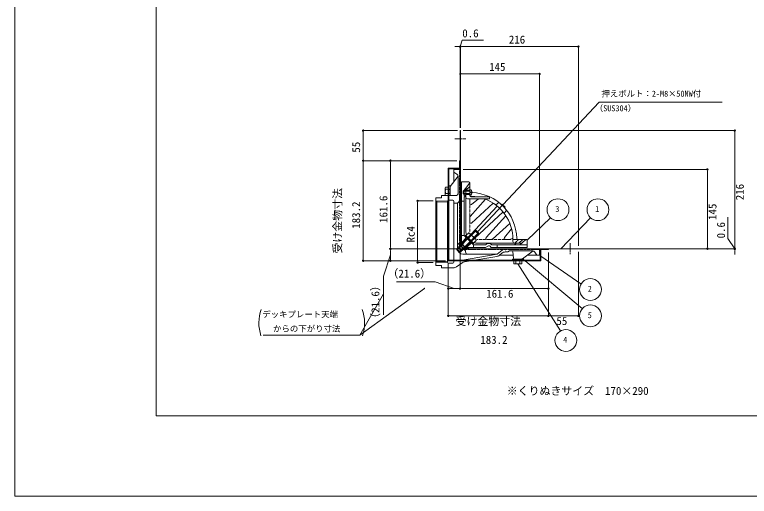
# Model space of a CAD drawing. Units: millimetres, scale not verified. Extents: x -1380 to 1380, y -955 to 955.
# Drawn here: x -1380 to -35, y -955 to -74 of the extents above; entities that cross this region are included whole.
import ezdxf
from ezdxf.enums import TextEntityAlignment as Align

# ---------------------------------------------------------------- set-up
doc = ezdxf.new("R2010")
doc.units = ezdxf.units.MM
doc.header["$LTSCALE"] = 3
for name, pattern in [('USER1', [2, 1.25, -0.25, 0.25, -0.25]), ('USER2', [0.375, 0.25, -0.125]), ('USER3', [0.1875, 0.125, -0.0625]), ('USER4', [0.75, 0.5, -0.25])]:
    doc.linetypes.add(name, pattern=pattern)
for name, color, linetype, lineweight in [('0-0_0', 7, 'Continuous', 15), ('0-2_L-2', 7, 'Continuous', 18), ('0-3_L-1', 7, 'Continuous', 18), ('0-4_L-5', 2, 'USER1', 18), ('0-5_L-3', 7, 'Continuous', 18), ('0-7_WAKU', 7, 'Continuous', 18), ('0-8_MOJI', 7, 'Continuous', 18), ('0-9_SUNPO', 7, 'Continuous', 18)]:
    doc.layers.add(name, color=color, linetype=linetype, lineweight=lineweight)
doc.styles.add('ＭＳ ゴシック', font='')
doc.styles.get('ＭＳ ゴシック').set_extended_font_data('MS Gothic')

msp = doc.modelspace()

# ---------------------------------------------------------------- linework, layer by layer
at = {"layer": '0-0_0'}
for p, q in [((-567.321, -131.928), (-569.821, -131.928)), ((-563.571, -131.928), (-566.071, -131.928)), ((-565.471, -131.928), (-562.971, -131.928)), ((-565.471, -131.928), (-562.971, -131.928)), ((-561.721, -131.928), (-559.221, -131.928)), ((-561.721, -131.928), (-559.221, -131.928)), ((-350.721, -131.928), (-353.221, -131.928)), ((-346.971, -131.928), (-349.471, -131.928)), ((-565.471, -181.928), (-562.971, -181.928)), ((-561.721, -181.928), (-559.221, -181.928)), ((-421.721, -181.928), (-424.221, -181.928)), ((-417.971, -181.928), (-420.471, -181.928)), ((-742.595, -284.521), (-742.595, -287.021)), ((-742.595, -288.271), (-742.595, -290.771)), ((-61.981, -284.521), (-61.981, -287.021)), ((-61.981, -288.271), (-61.981, -290.771)), ((-742.595, -338.271), (-742.595, -335.771)), ((-742.595, -339.521), (-742.595, -342.021)), ((-742.595, -342.021), (-742.595, -339.521)), ((-742.595, -343.271), (-742.595, -345.771)), ((-692.595, -339.521), (-692.595, -342.021)), ((-692.595, -343.271), (-692.595, -345.771)), ((-111.981, -355.521), (-111.981, -358.021)), ((-111.981, -359.271), (-111.981, -361.771)), ((-642.595, -413.006), (-642.595, -415.506)), ((-642.595, -416.756), (-642.595, -419.256)), ((-533.315, -470.874), (-533.058, -470.6)), ((-692.595, -499.871), (-692.595, -497.371)), ((-442.194, -486.401), (-441.923, -486.141)), ((-111.981, -499.271), (-111.981, -496.771)), ((-61.981, -499.271), (-61.981, -496.771)), ((-61.981, -499.271), (-61.981, -496.771)), ((-692.595, -503.621), (-692.595, -501.121)), ((-692.595, -501.121), (-692.595, -503.621)), ((-692.595, -504.871), (-692.595, -507.371)), ((-380.523, -501.907), (-380.263, -501.636)), ((-111.981, -503.021), (-111.981, -500.521)), ((-61.981, -503.021), (-61.981, -500.521)), ((-61.981, -503.021), (-61.981, -500.521)), ((-61.981, -501.121), (-61.981, -503.621)), ((-61.981, -504.871), (-61.981, -507.371)), ((-742.595, -521.471), (-742.595, -518.971)), ((-742.595, -525.221), (-742.595, -522.721)), ((-692.595, -521.471), (-692.595, -518.971)), ((-692.595, -525.221), (-692.595, -522.721)), ((-642.595, -524.786), (-642.595, -522.286)), ((-449.364, -520.651), (-449.077, -520.892)), ((-417.175, -515.686), (-416.866, -515.898)), ((-642.595, -528.536), (-642.595, -526.036)), ((-459.321, -529.313), (-459.12, -529.63)), ((-630.097, -574.342), (-630.401, -574.562)), ((-587.671, -574.859), (-585.171, -574.859)), ((-583.921, -574.859), (-581.421, -574.859)), ((-567.321, -574.859), (-569.821, -574.859)), ((-563.571, -574.859), (-566.071, -574.859)), ((-566.071, -574.859), (-563.571, -574.859)), ((-562.321, -574.859), (-559.821, -574.859)), ((-405.721, -574.859), (-408.221, -574.859)), ((-401.971, -574.859), (-404.471, -574.859)), ((-705.001, -584.304), (-705.189, -584.629)), ((-587.671, -624.859), (-585.171, -624.859)), ((-583.921, -624.859), (-581.421, -624.859)), ((-405.721, -624.859), (-408.221, -624.859)), ((-404.471, -624.859), (-401.971, -624.859)), ((-401.971, -624.859), (-404.471, -624.859)), ((-400.721, -624.859), (-398.221, -624.859)), ((-350.721, -624.859), (-353.221, -624.859)), ((-346.971, -624.859), (-349.471, -624.859))]:
    msp.add_line(p, q, dxfattribs=at)
at = {"layer": '0-0_0', "lineweight": 18}
msp.add_lwpolyline([(-1121.713, -807.371), (1120.787, -807.371), (1120.787, 687.629), (-1121.713, 687.629)], close=True, dxfattribs=at)
at = {"layer": '0-0_0'}
for centre, radius in [((-564.821, -131.928), 1.25), ((-564.221, -131.928), 1.25), ((-564.221, -131.928), 1.25), ((-348.221, -131.928), 1.25), ((-564.221, -181.928), 1.25), ((-419.221, -181.928), 1.25), ((-742.595, -285.771), 1.25), ((-61.981, -285.771), 1.25), ((-742.595, -340.771), 1.25), ((-742.595, -340.771), 1.25), ((-692.595, -340.771), 1.25), ((-111.981, -356.771), 1.25), ((-642.595, -414.256), 1.25), ((-533.186, -470.737), 0.188), ((-442.058, -486.271), 0.188), ((-692.595, -502.371), 1.25), ((-692.595, -502.371), 1.25), ((-380.393, -501.771), 0.188), ((-111.981, -501.771), 1.25), ((-61.981, -501.771), 1.25), ((-61.981, -501.771), 1.25), ((-61.981, -502.371), 1.25), ((-742.595, -523.971), 1.25), ((-692.595, -523.971), 1.25), ((-449.221, -520.771), 0.188), ((-417.021, -515.792), 0.188), ((-642.595, -527.286), 1.25), ((-459.221, -529.471), 0.188), ((-630.249, -574.452), 0.188), ((-586.421, -574.859), 1.25), ((-564.821, -574.859), 1.25), ((-564.821, -574.859), 1.25), ((-403.221, -574.859), 1.25), ((-705.095, -584.466), 0.188), ((-586.421, -624.859), 1.25), ((-403.221, -624.859), 1.25), ((-403.221, -624.859), 1.25), ((-348.221, -624.859), 1.25)]:
    msp.add_circle(centre, radius, dxfattribs=at)
at = {"layer": '0-2_L-2'}
for p, q in [((-586.421, -391.771), (-585.221, -391.771)), ((-586.421, -401.771), (-585.221, -401.771)), ((-586.421, -401.771), (-585.221, -401.771)), ((-580.221, -522.771), (-580.221, -523.971)), ((-464.221, -522.771), (-464.221, -523.971)), ((-454.221, -522.771), (-454.221, -523.971))]:
    msp.add_line(p, q, dxfattribs=at)
msp.add_lwpolyline([(-585.221, -522.771), (-585.221, -355.771), (-564.821, -355.771), (-564.821, -340.771), (-566.021, -340.771), (-566.021, -354.571), (-586.421, -354.571), (-586.421, -523.971), (-417.021, -523.971), (-417.021, -503.571), (-403.221, -503.571), (-403.221, -502.371), (-418.221, -502.371), (-418.221, -522.771)], close=True, dxfattribs=at)
at = {"layer": '0-2_L-2', "linetype": 'USER4'}
msp.add_lwpolyline([(-566.021, -354.571), (-566.021, -503.571), (-418.221, -503.571)], dxfattribs=at)
at = {"layer": '0-2_L-2'}
msp.add_lwpolyline([(-564.821, -354.571), (-564.821, -502.371), (-418.221, -502.371)], dxfattribs=at)
at = {"layer": '0-3_L-1'}
for p, q in [((-564.821, -355.771), (-564.821, -482.771)), ((-564.221, -355.771), (-564.221, -482.771)), ((-545.221, -501.771), (-418.221, -501.771)), ((-545.221, -502.371), (-418.221, -502.371))]:
    msp.add_line(p, q, dxfattribs=at)
for points in [[(-564.821, -355.771), (-564.221, -355.771), (-564.221, -285.771), (-564.821, -285.771)], [(-418.221, -502.371), (-348.221, -502.371), (-348.221, -501.771), (-418.221, -501.771)]]:
    msp.add_lwpolyline(points, close=True, dxfattribs=at)
for radius in [19.6, 19]:
    msp.add_arc((-545.221, -482.771), radius, 180, 270, dxfattribs=at)
at = {"layer": '0-4_L-5'}
for p, q in [((-554.221, -300.771), (-574.221, -300.771)), ((-363.221, -491.771), (-363.221, -511.771))]:
    msp.add_line(p, q, dxfattribs=at)
msp.add_lwpolyline([(-564.821, -354.571), (-564.821, -502.371), (-418.221, -502.371)], dxfattribs=at)
at = {"layer": '0-5_L-3'}
for p, q in [((-576.221, -361.771), (-570.571, -365.302)), ((-576.221, -361.771), (-576.221, -379.438)), ((-564.221, -356.771), (-564.221, -406.771)), ((-582.821, -388.238), (-568.271, -368.838)), ((-568.221, -369.542), (-568.221, -399.771)), ((-583.221, -402.9), (-583.221, -389.438)), ((-562.221, -379.771), (-562.221, -487.771)), ((-562.221, -379.771), (-548.721, -379.771)), ((-547.475, -382.106), (-554.221, -390.78)), ((-547.221, -387.771), (-547.221, -381.271)), ((-591.343, -393.018), (-591.921, -390.271)), ((-591.921, -403.271), (-591.343, -400.524)), ((-591.343, -393.018), (-586.421, -393.018)), ((-591.343, -400.524), (-586.421, -400.524)), ((-586.421, -392.771), (-583.221, -392.771)), ((-583.221, -400.771), (-586.421, -400.771)), ((-558.265, -395.596), (-558.265, -401.946)), ((-558.265, -396.596), (-547.221, -396.596)), ((-558.265, -400.946), (-547.221, -400.946)), ((-554.221, -390.78), (-554.221, -403.771)), ((-554.221, -394.771), (-547.221, -394.771)), ((-554.221, -394.771), (-554.221, -395.596)), ((-554.221, -401.946), (-554.221, -469.771)), ((-547.221, -402.771), (-554.221, -402.771)), ((-547.221, -393.371), (-547.221, -404.171)), ((-609.221, -408.771), (-609.221, -414.256)), ((-609.221, -414.256), (-588.188, -414.914)), ((-609.221, -414.256), (-607.721, -415.804)), ((-609.221, -414.256), (-609.221, -527.286)), ((-607.721, -415.804), (-607.721, -525.739)), ((-607.721, -415.804), (-588.221, -416.413)), ((-599.221, -404.771), (-573.221, -404.771)), ((-588.221, -415.271), (-588.221, -526.271)), ((-586.221, -413.271), (-578.221, -413.271)), ((-576.221, -415.271), (-576.221, -526.271)), ((-564.221, -406.771), (-565.945, -408.582)), ((-565.221, -410.271), (-564.221, -410.271)), ((-564.221, -412.271), (-564.221, -491.771)), ((-562.221, -414.771), (-557.221, -414.771)), ((-554.221, -403.771), (-557.221, -407.628)), ((-557.221, -407.628), (-557.221, -477.801)), ((-547.221, -419.688), (-547.221, -410.771)), ((-546.716, -443.191), (-518.33, -411.244)), ((-545.368, -406.766), (-544.787, -405.809)), ((-531.406, -410.771), (-543.94, -421.224)), ((-576.221, -418.271), (-569.721, -418.271)), ((-569.721, -418.271), (-569.721, -501.771)), ((-497.099, -423.707), (-545.263, -475.616)), ((-504.113, -418.569), (-543.873, -454.846)), ((-499.682, -421.676), (-493.893, -417.302)), ((-538.066, -482.813), (-486.156, -434.65)), ((-481.019, -441.663), (-517.296, -481.423)), ((-479.751, -431.444), (-484.125, -437.232)), ((-547.221, -453.369), (-547.221, -444.519)), ((-505.64, -484.266), (-473.693, -455.88)), ((-535.493, -468.43), (-549.628, -482.565)), ((-537.615, -468.43), (-530.879, -475.165)), ((-470.545, -465.748), (-483.673, -481.49)), ((-552.103, -482.918), (-564.838, -495.654)), ((-563.778, -496.714), (-551.042, -483.979)), ((-557.221, -477.801), (-562.221, -477.801)), ((-553.685, -481.336), (-561.812, -490.877)), ((-557.221, -477.801), (-540.25, -494.771)), ((-550.791, -481.402), (-545.671, -476.282)), ((-547.675, -473.204), (-545.671, -476.282)), ((-530.879, -473.044), (-545.014, -487.179)), ((-538.731, -483.222), (-543.851, -488.342)), ((-538.731, -483.222), (-535.654, -485.225)), ((-471.789, -484.481), (-468.258, -482.338)), ((-568.721, -491.771), (-569.721, -491.771)), ((-568.721, -491.771), (-554.721, -505.771)), ((-559.164, -501.328), (-546.428, -488.593)), ((-558.103, -502.389), (-545.368, -489.654)), ((-543.786, -491.236), (-553.327, -499.362)), ((-540.25, -494.771), (-518.116, -494.771)), ((-540.25, -494.771), (-540.25, -499.771)), ((-532.221, -491.771), (-465.221, -491.771)), ((-518.221, -499.771), (-514.262, -496.928)), ((-518.116, -494.771), (-516.596, -493.679)), ((-515.818, -484.771), (-506.969, -484.771)), ((-506.2, -494.771), (-442.221, -494.771)), ((-497.221, -494.771), (-497.221, -499.771)), ((-482.137, -484.771), (-472.827, -484.771)), ((-468.221, -484.771), (-468.221, -488.771)), ((-468.221, -484.771), (-459.243, -484.771)), ((-462.029, -491.771), (-465.36, -494.771)), ((-462.029, -491.771), (-452.029, -491.771)), ((-444.921, -485.371), (-455.36, -494.771)), ((-450.221, -484.771), (-443.721, -484.771)), ((-442.221, -486.271), (-442.221, -499.771)), ((-554.721, -505.771), (-554.721, -507.771)), ((-484.721, -501.771), (-554.221, -501.771)), ((-550.221, -499.771), (-518.221, -499.771)), ((-507.833, -499.771), (-442.221, -499.771)), ((-488.454, -510.089), (-492.919, -513.81)), ((-482.721, -502.771), (-482.721, -501.771)), ((-479.221, -501.771), (-481.031, -503.495)), ((-419.221, -501.771), (-479.221, -501.771)), ((-431.992, -505.771), (-474.221, -505.771)), ((-467.345, -518.904), (-468.096, -507.638)), ((-450.687, -520.371), (-431.287, -505.821)), ((-424.221, -513.771), (-427.752, -508.121)), ((-576.221, -523.271), (-564.221, -523.271)), ((-564.221, -523.271), (-496.721, -511.771)), ((-496.721, -511.771), (-559.721, -511.771)), ((-557.054, -526.108), (-497.641, -515.986)), ((-467.687, -513.771), (-492.872, -513.771)), ((-465.35, -520.771), (-451.887, -520.771)), ((-463.221, -523.971), (-463.221, -520.771)), ((-462.973, -528.894), (-462.973, -523.971)), ((-455.468, -528.894), (-455.468, -523.971)), ((-455.221, -520.771), (-455.221, -523.971)), ((-424.221, -513.771), (-441.887, -513.771)), ((-607.721, -525.739), (-609.221, -527.286)), ((-609.221, -527.286), (-588.188, -526.629)), ((-609.221, -527.286), (-609.221, -532.771)), ((-607.721, -525.739), (-588.221, -525.129)), ((-599.221, -536.771), (-577.322, -536.771)), ((-586.221, -528.271), (-578.221, -528.271)), ((-571.664, -535.016), (-561.033, -527.721)), ((-462.973, -528.894), (-465.721, -529.471)), ((-452.721, -529.471), (-455.468, -528.894))]:
    msp.add_line(p, q, dxfattribs=at)
at = {"layer": '0-5_L-3', "color": 6}
for p, q in [((-583.221, -393.471), (-586.421, -393.471)), ((-583.221, -400.071), (-586.421, -400.071)), ((-462.521, -520.771), (-462.521, -523.971)), ((-455.921, -520.771), (-455.921, -523.971))]:
    msp.add_line(p, q, dxfattribs=at)
at = {"layer": '0-5_L-3', "linetype": 'USER2'}
msp.add_line((-554.221, -390.78), (-557.221, -394.637), dxfattribs=at)
at = {"layer": '0-5_L-3', "linetype": 'USER4'}
msp.add_line((-557.221, -407.628), (-557.221, -394.637), dxfattribs=at)
at = {"layer": '0-5_L-3', "linetype": 'USER3'}
for p, q in [((-547.221, -419.688), (-547.221, -444.519)), ((-547.221, -453.369), (-547.221, -470.891)), ((-570.849, -503.785), (-563.778, -496.714)), ((-515.818, -484.771), (-533.34, -484.771)), ((-482.137, -484.771), (-506.969, -484.771)), ((-457.221, -484.771), (-464.995, -491.771)), ((-570.849, -501.664), (-564.113, -508.399)), ((-566.235, -508.399), (-559.164, -501.328))]:
    msp.add_line(p, q, dxfattribs=at)
at = {"layer": '0-5_L-3'}
for points in [[(-564.221, -356.771), (-576.221, -356.771), (-576.221, -361.771)], [(-585.221, -404.771), (-585.221, -386.771), (-583.221, -386.771), (-583.221, -404.771)], [(-554.221, -394.771), (-547.221, -387.771), (-547.221, -404.771)], [(-547.221, -395.596), (-558.265, -395.596), (-559.265, -396.596), (-559.265, -400.946), (-558.265, -401.946), (-547.221, -401.946)], [(-543.067, -399.491), (-545.321, -399.491), (-545.321, -398.051), (-543.067, -398.051)], [(-599.221, -404.771), (-599.221, -408.771), (-609.221, -408.771)], [(-564.221, -410.271), (-564.221, -412.271), (-569.721, -418.271)], [(-545.221, -406.771), (-511.221, -406.771), (-511.221, -410.771), (-551.221, -410.771)], [(-489.675, -420.861), (-488.177, -420.071), (-482.52, -425.728), (-483.311, -427.225)], [(-550.689, -481.504), (-537.615, -468.43), (-535.493, -468.43), (-530.879, -473.044), (-530.879, -475.165), (-543.954, -488.239)], [(-465.221, -491.771), (-457.221, -491.771), (-450.221, -484.771), (-459.243, -484.771)], [(-482.721, -501.771), (-484.721, -501.771), (-496.721, -511.771)], [(-474.221, -505.771), (-477.221, -507.771), (-482.052, -507.771)], [(-419.221, -501.771), (-419.221, -513.771), (-424.221, -513.771)], [(-599.221, -536.771), (-599.221, -532.771), (-609.221, -532.771)]]:
    msp.add_lwpolyline(points, dxfattribs=at)
for points in [[(-586.421, -404.271), (-591.343, -404.271), (-591.921, -403.271), (-591.921, -390.271), (-591.343, -389.271), (-586.421, -389.271)], [(-556.16, -478.861), (-554.746, -477.447), (-539.897, -492.296), (-541.311, -493.711)], [(-547.675, -473.204), (-535.654, -485.225), (-535.261, -486.692), (-540.381, -491.812), (-554.261, -477.932), (-549.141, -472.812)], [(-449.221, -522.771), (-469.221, -522.771), (-469.221, -520.771), (-449.221, -520.771)], [(-451.721, -523.971), (-451.721, -528.894), (-452.721, -529.471), (-465.721, -529.471), (-466.721, -528.894), (-466.721, -523.971)]]:
    msp.add_lwpolyline(points, close=True, dxfattribs=at)
at = {"layer": '0-5_L-3', "linetype": 'USER3'}
msp.add_lwpolyline([(-564.838, -495.654), (-570.849, -501.664), (-570.849, -503.785), (-566.235, -508.399), (-564.113, -508.399), (-558.103, -502.389)], dxfattribs=at)
at = {"layer": '0-5_L-3'}
for centre, radius, start, end in [((-573.221, -369.542), 5, 0, 57.99462), ((-581.221, -389.438), 2, 143.1301, 180), ((-548.721, -381.271), 1.5, 326.17789, 90), ((-579.435, -396.771), 12.485, 162.50768, 197.49232), ((-581.221, -402.9), 2, 180, 249.31769), ((-573.221, -399.771), 5, 270, 0), ((-548.592, -398.771), 5.571, 0, 75.74997), ((-548.592, -398.771), 5.571, 284.25003, 0), ((-547.221, -484.771), 86, 1.30229, 87.20135), ((-586.221, -415.271), 2, 90, 180), ((-578.221, -415.271), 2, 0, 90), ((-565.221, -409.271), 1, 136.39718, 270), ((-551.221, -407.771), 3, 180, 270), ((-545.221, -404.771), 2, 180, 270), ((-547.221, -484.771), 79, 80.87394, 89.80548), ((-547.221, -484.771), 79, 0, 69.506), ((-545.221, -419.688), 2, 180, 309.82607), ((-545.221, -444.519), 2, 138.37804, 180), ((-545.221, -453.369), 2, 180, 312.37754), ((-532.221, -469.771), 22, 180, 198.50407), ((-553.148, -490.699), 16.241, 27.41205, 62.58795), ((-515.818, -482.771), 2, 137.62246, 270), ((-482.137, -482.771), 2, 140.17393, 270), ((-459.243, -482.771), 2, 181.30229, 270), ((-554.221, -491.771), 10, 180, 270), ((-550.221, -487.771), 12, 180, 270), ((-532.221, -469.771), 22, 251.49593, 270), ((-512.221, -499.771), 7.5, 44.90087, 125.68533), ((-512.221, -499.771), 3.5, 12.83959, 125.68533), ((-506.969, -482.771), 2, 270, 311.62196), ((-506.2, -493.771), 1, 224.90087, 270), ((-472.827, -482.771), 2, 270, 301.25937), ((-465.221, -488.771), 3, 180, 270), ((-443.721, -486.271), 1.5, 0, 143.1301), ((-559.721, -501.771), 10, 180, 270), ((-550.721, -507.771), 4, 180, 270), ((-507.833, -498.771), 1, 192.83959, 270), ((-482.052, -517.771), 10, 90, 129.80557), ((-481.721, -502.771), 1, 180, 313.60282), ((-470.092, -507.771), 2, 3.81407, 90), ((-431.992, -510.771), 5, 32.00538, 90), ((-499.321, -506.128), 10, 279.66867, 309.80557), ((-465.35, -518.771), 2, 183.81407, 270), ((-451.887, -518.771), 2, 270, 306.8699), ((-586.221, -526.271), 2, 180, 270), ((-578.221, -526.271), 2, 270, 0), ((-577.322, -526.771), 10, 270, 304.46107), ((-555.374, -535.966), 10, 99.66867, 124.46107), ((-459.221, -516.986), 12.485, 252.50768, 287.49232)]:
    msp.add_arc(centre, radius, start, end, dxfattribs=at)
at = {"layer": '0-7_WAKU'}
msp.add_lwpolyline([(-1380.463, -954.871), (1379.537, -954.871), (1379.537, 955.129), (-1380.463, 955.129)], close=True, dxfattribs=at)
at = {"layer": '0-9_SUNPO'}
for p, q in [((-569.821, -131.928), (-574.821, -131.928)), ((-564.821, -280.771), (-564.821, -131.928)), ((-564.821, -131.928), (-564.221, -131.928)), ((-564.821, -131.928), (-564.221, -131.928)), ((-564.221, -280.771), (-564.221, -131.928)), ((-564.221, -280.771), (-564.221, -131.928)), ((-353.221, -131.928), (-559.221, -131.928)), ((-559.221, -131.928), (-554.221, -131.928)), ((-348.221, -496.771), (-348.221, -131.928)), ((-564.221, -280.771), (-564.221, -181.928)), ((-424.221, -181.928), (-559.221, -181.928)), ((-419.221, -496.771), (-419.221, -181.928)), ((-533.186, -470.737), (-309.996, -233.542)), ((-309.996, -233.542), (-85.128, -233.542)), ((-569.821, -285.771), (-742.595, -285.771)), ((-742.595, -335.771), (-742.595, -290.771)), ((-559.221, -285.771), (-61.981, -285.771)), ((-61.981, -290.771), (-61.981, -496.771)), ((-571.021, -340.771), (-742.595, -340.771)), ((-571.021, -340.771), (-742.595, -340.771)), ((-742.595, -518.971), (-742.595, -345.771)), ((-571.021, -340.771), (-692.595, -340.771)), ((-692.595, -497.371), (-692.595, -345.771)), ((-564.821, -345.771), (-564.821, -574.859)), ((-564.821, -345.771), (-564.821, -574.859)), ((-559.221, -356.771), (-111.981, -356.771)), ((-111.981, -361.771), (-111.981, -496.771)), ((-614.221, -414.256), (-642.595, -414.256)), ((-642.595, -419.256), (-642.595, -522.286)), ((-442.058, -486.271), (-399.232, -445.144)), ((-380.393, -501.771), (-326.084, -445.134)), ((-61.981, -496.771), (-61.981, -491.771)), ((-408.221, -502.371), (-692.595, -502.371)), ((-408.221, -502.371), (-692.595, -502.371)), ((-692.595, -507.371), (-692.595, -518.971)), ((-403.221, -508.571), (-403.221, -624.859)), ((-403.221, -508.571), (-403.221, -624.859)), ((-403.221, -508.571), (-403.221, -574.859)), ((-348.221, -501.771), (-111.981, -501.771)), ((-348.221, -501.771), (-61.981, -501.771)), ((-348.221, -501.771), (-61.981, -501.771)), ((-348.221, -502.371), (-61.981, -502.371)), ((-348.221, -507.371), (-348.221, -624.859)), ((-61.981, -501.771), (-61.981, -502.371)), ((-61.981, -501.771), (-61.981, -502.371)), ((-61.981, -507.371), (-61.981, -512.371)), ((-591.421, -523.971), (-742.595, -523.971)), ((-591.421, -523.971), (-692.595, -523.971)), ((-449.221, -520.771), (-341.111, -611.338)), ((-417.021, -515.792), (-343.518, -566.35)), ((-614.221, -527.286), (-642.595, -527.286)), ((-586.421, -528.971), (-586.421, -624.859)), ((-586.421, -528.971), (-586.421, -574.859)), ((-459.221, -529.471), (-381.228, -652.364)), ((-630.249, -574.452), (-748.637, -659.826)), ((-569.821, -574.859), (-581.421, -574.859)), ((-559.821, -574.859), (-408.221, -574.859)), ((-408.221, -624.859), (-581.421, -624.859)), ((-353.221, -624.859), (-398.221, -624.859))]:
    msp.add_line(p, q, dxfattribs=at)
for points in [[(-564.521, -131.928), (-561.071, -120.428), (-522.319, -120.428)], [(-61.981, -502.071), (-74.481, -483.146), (-74.481, -444.395)], [(-692.595, -513.171), (-705.095, -552.132), (-705.095, -622.66)], [(-575.621, -574.859), (-610.702, -562.359), (-681.229, -562.359)], [(-705.095, -584.466), (-748.637, -659.826), (-925.175, -659.826)]]:
    msp.add_lwpolyline(points, dxfattribs=at)
for centre in [(-385.619, -430.492), (-312.471, -430.482), (-326.229, -576.404), (-326.229, -624.699), (-371.196, -669.666)]:
    msp.add_circle(centre, 20, dxfattribs=at)
for centre, start, end in [((-860.825, -637.784), 159.84283, 198.83066), ((-812.212, -637.784), 341.16934, 20.15717)]:
    msp.add_arc(centre, 72.528, start, end, dxfattribs=at)

# ---------------------------------------------------------------- texts
at = {"layer": '0-8_MOJI', "style": 'ＭＳ ゴシック'}
msp.add_text('※くりぬきサイズ\u3000170×290', height=14.66, dxfattribs=at).set_placement((-479.404, -773.761), align=Align.BOTTOM_LEFT)
at = {"layer": '0-9_SUNPO', "style": 'ＭＳ ゴシック'}
for s, height, p in [('0.6', 14.66, (-560.883, -119.428)), ('216', 14.66, (-475.612, -130.928)), ('145', 14.66, (-511.721, -180.928)), ('押えボルト：2-M8×50NW付', 11, (-306.139, -226.943)), ('（SUS304）', 11, (-318.245, -253.694)), ('3', 11, (-390.492, -437.992)), ('1', 11, (-317.344, -437.982)), ('（21.6）', 14.66, (-697.894, -559.126)), ('161.6', 14.66, (-517.066, -595.859)), ('2', 11, (-331.102, -583.904)), ('デッキプレート天端', 11, (-927.079, -630.856)), ('5', 11, (-331.102, -632.199)), ('受け金物寸法', 14.66, (-573.196, -646.418)), ('55', 14.66, (-388.513, -645.859)), ('からの下がり寸法', 11, (-907.358, -656.998)), ('183.2', 14.66, (-527.866, -680.309)), ('4', 11, (-376.069, -677.166))]:
    msp.add_text(s, height=height, dxfattribs=at).set_placement(p, align=Align.BOTTOM_LEFT)
for s, p in [('55', (-743.595, -326.063)), ('216', (-40.981, -413.162)), ('受け金物寸法', (-777.487, -510.747)), ('183.2', (-743.595, -465.417)), ('161.6', (-693.595, -454.617)), ('145', (-90.981, -449.271)), ('0.6', (-75.481, -482.958)), ('Rc4', (-643.595, -490.416)), ('（21.6）', (-708.329, -639.325))]:
    msp.add_text(s, height=14.66, rotation=90, dxfattribs=at).set_placement(p, align=Align.BOTTOM_LEFT)

doc.saveas('drawing.dxf')
